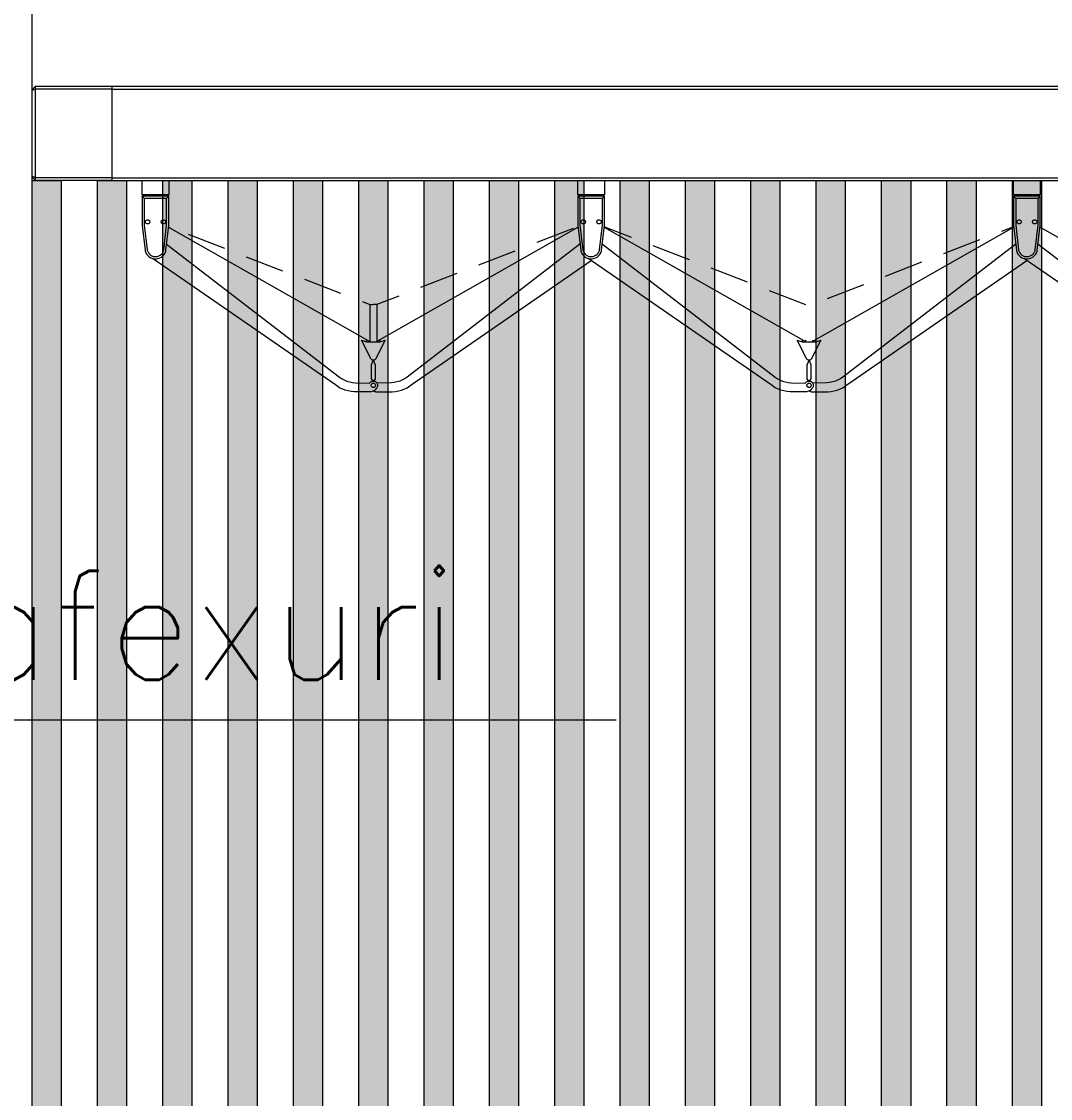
# Model space of a CAD drawing. Header units: millimetres. Extents: x 476244520 to 476657119, y 4620824743 to 4621446928.
# Drawn here: x 476575864 to 476577281, y 4621125052 to 4621126535 of the extents above; entities that cross this region are included whole.
import ezdxf

# ---------------------------------------------------------------- set-up
doc = ezdxf.new("R2010")
doc.units = ezdxf.units.MM
doc.header["$MEASUREMENT"] = 0
for name, color, linetype, lineweight in [('Annotation - Text_Pen_No__7_Pen_No__7_Pen_No__5', 5, 'Continuous', 0), ('gegmebi_Pen_No__7_Pen_No__7_Pen_No__5', 5, 'Continuous', 0), ('New_2D Drafting - General_Pen_No__30_Pen_No__9_Pen_No__9_Pen_No__255', 255, 'Continuous', 0), ('New_2D Drafting - General_Pen_No__30_Pen_No__9_Pen_No__9_Pen_No__7', 7, 'Continuous', 0), ('New_Interior - Furniture _Pen_No__7', 7, 'Continuous', 0), ('New_reg_nak_Pen_No__7', 7, 'Continuous', 0)]:
    doc.layers.add(name, color=color, linetype=linetype, lineweight=lineweight)

msp = doc.modelspace()

# ---------------------------------------------------------------- hatches: boundary and pattern name
at = {"layer": 'New_2D Drafting - General_Pen_No__30_Pen_No__9_Pen_No__9_Pen_No__255', "linetype": 'Continuous', "lineweight": 0}
for points in [[(476575918.472, 4621126315.899), (476575918.472, 4621123668.999), (476575878.472, 4621123668.999), (476575878.472, 4621126315.899)], [(476576008.472, 4621126315.899), (476576008.472, 4621123668.999), (476575968.472, 4621123668.999), (476575968.472, 4621126315.899)], [(476576098.472, 4621126315.899), (476576098.472, 4621123668.999), (476576058.472, 4621123668.999), (476576058.472, 4621126315.899)], [(476576188.472, 4621126315.899), (476576188.472, 4621123668.999), (476576148.472, 4621123668.999), (476576148.472, 4621126315.899)], [(476576278.472, 4621126315.899), (476576278.472, 4621123668.999), (476576238.472, 4621123668.999), (476576238.472, 4621126315.899)], [(476576368.472, 4621126315.899), (476576368.472, 4621123668.999), (476576328.472, 4621123668.999), (476576328.472, 4621126315.899)], [(476576458.472, 4621126315.899), (476576458.472, 4621123668.999), (476576418.472, 4621123668.999), (476576418.472, 4621126315.899)], [(476576548.472, 4621126315.899), (476576548.472, 4621123668.999), (476576508.472, 4621123668.999), (476576508.472, 4621126315.899)], [(476576638.472, 4621126315.899), (476576638.472, 4621123668.999), (476576598.472, 4621123668.999), (476576598.472, 4621126315.899)], [(476576728.472, 4621126315.899), (476576728.472, 4621123668.999), (476576688.472, 4621123668.999), (476576688.472, 4621126315.899)], [(476576818.472, 4621126315.899), (476576818.472, 4621123668.999), (476576778.472, 4621123668.999), (476576778.472, 4621126315.899)], [(476576908.472, 4621126315.899), (476576908.472, 4621123668.999), (476576868.472, 4621123668.999), (476576868.472, 4621126315.899)], [(476576998.472, 4621126315.899), (476576998.472, 4621123668.999), (476576958.472, 4621123668.999), (476576958.472, 4621126315.899)], [(476577088.472, 4621126315.899), (476577088.472, 4621123668.999), (476577048.472, 4621123668.999), (476577048.472, 4621126315.899)], [(476577178.472, 4621126315.899), (476577178.472, 4621123668.999), (476577138.472, 4621123668.999), (476577138.472, 4621126315.899)], [(476577268.472, 4621126315.899), (476577268.472, 4621123668.999), (476577228.472, 4621123668.999), (476577228.472, 4621126315.899)]]:
    msp.add_hatch(color=255, dxfattribs=at).paths.add_polyline_path(points)

# ---------------------------------------------------------------- linework, layer by layer
at = {"layer": 'gegmebi_Pen_No__7_Pen_No__7_Pen_No__5', "color": 5, "linetype": 'Continuous', "lineweight": 0, "flags": 128}
msp.add_lwpolyline([(476574461.052, 4621125573.226), (476576683.057, 4621125573.226)], dxfattribs=at)
at = {"layer": 'New_2D Drafting - General_Pen_No__30_Pen_No__9_Pen_No__9_Pen_No__7', "color": 7, "linetype": 'Continuous', "lineweight": 0, "flags": 128}
for points in [[(476575918.472, 4621126315.899), (476575918.472, 4621123668.999), (476575878.472, 4621123668.999), (476575878.472, 4621126315.899)], [(476576008.472, 4621126315.899), (476576008.472, 4621123668.999), (476575968.472, 4621123668.999), (476575968.472, 4621126315.899)], [(476576098.472, 4621126315.899), (476576098.472, 4621123668.999), (476576058.472, 4621123668.999), (476576058.472, 4621126315.899)], [(476576188.472, 4621126315.899), (476576188.472, 4621123668.999), (476576148.472, 4621123668.999), (476576148.472, 4621126315.899)], [(476576278.472, 4621126315.899), (476576278.472, 4621123668.999), (476576238.472, 4621123668.999), (476576238.472, 4621126315.899)], [(476576368.472, 4621126315.899), (476576368.472, 4621123668.999), (476576328.472, 4621123668.999), (476576328.472, 4621126315.899)], [(476576458.472, 4621126315.899), (476576458.472, 4621123668.999), (476576418.472, 4621123668.999), (476576418.472, 4621126315.899)], [(476576548.472, 4621126315.899), (476576548.472, 4621123668.999), (476576508.472, 4621123668.999), (476576508.472, 4621126315.899)], [(476576638.472, 4621126315.899), (476576638.472, 4621123668.999), (476576598.472, 4621123668.999), (476576598.472, 4621126315.899)], [(476576728.472, 4621126315.899), (476576728.472, 4621123668.999), (476576688.472, 4621123668.999), (476576688.472, 4621126315.899)], [(476576818.472, 4621126315.899), (476576818.472, 4621123668.999), (476576778.472, 4621123668.999), (476576778.472, 4621126315.899)], [(476576908.472, 4621126315.899), (476576908.472, 4621123668.999), (476576868.472, 4621123668.999), (476576868.472, 4621126315.899)], [(476576998.472, 4621126315.899), (476576998.472, 4621123668.999), (476576958.472, 4621123668.999), (476576958.472, 4621126315.899)], [(476577088.472, 4621126315.899), (476577088.472, 4621123668.999), (476577048.472, 4621123668.999), (476577048.472, 4621126315.899)], [(476577178.472, 4621126315.899), (476577178.472, 4621123668.999), (476577138.472, 4621123668.999), (476577138.472, 4621126315.899)], [(476577268.472, 4621126315.899), (476577268.472, 4621123668.999), (476577228.472, 4621123668.999), (476577228.472, 4621126315.899)]]:
    msp.add_lwpolyline(points, close=True, dxfattribs=at)
at = {"layer": 'New_Interior - Furniture _Pen_No__7', "color": 7, "linetype": 'Continuous', "lineweight": 0}
for p, q in [((476575883.472, 4621126445.899), (476575878.472, 4621126440.899)), ((476575883.472, 4621126441.899), (476575878.472, 4621126439.828)), ((476575883.472, 4621126441.899), (476575883.472, 4621126445.899)), ((476575883.472, 4621126445.899), (476575988.472, 4621126445.899)), ((476575988.472, 4621126441.899), (476575883.472, 4621126441.899)), ((476575883.472, 4621126319.899), (476575883.472, 4621126441.899)), ((476575988.472, 4621126445.899), (476575988.472, 4621126441.899)), ((476575988.472, 4621126445.899), (476578508.472, 4621126445.899)), ((476575988.472, 4621126441.899), (476575988.472, 4621126319.899)), ((476575988.472, 4621126441.899), (476578508.472, 4621126441.899)), ((476575878.472, 4621126439.828), (476575878.472, 4621126440.899)), ((476575878.472, 4621126321.97), (476575878.472, 4621126439.828)), ((476575883.472, 4621126319.899), (476575878.472, 4621126321.97)), ((476575878.472, 4621126320.899), (476575878.472, 4621126321.97)), ((476575883.472, 4621126315.899), (476575878.472, 4621126320.899)), ((476575988.472, 4621126319.899), (476575883.472, 4621126319.899)), ((476575883.472, 4621126315.899), (476575883.472, 4621126319.899)), ((476575988.472, 4621126315.899), (476575883.472, 4621126315.899)), ((476575988.472, 4621126319.899), (476575988.472, 4621126315.899)), ((476575988.472, 4621126319.899), (476578508.472, 4621126319.899)), ((476575988.472, 4621126315.899), (476578508.472, 4621126315.899)), ((476576030.072, 4621126296.415), (476576030.072, 4621126315.899)), ((476576066.871, 4621126315.899), (476576066.871, 4621126296.415)), ((476576630.072, 4621126296.415), (476576630.072, 4621126315.899)), ((476576666.871, 4621126315.899), (476576666.871, 4621126296.415)), ((476577230.072, 4621126296.415), (476577230.072, 4621126315.899)), ((476577266.871, 4621126315.899), (476577266.871, 4621126296.415)), ((476576066.871, 4621126296.415), (476576030.072, 4621126296.415)), ((476576066.871, 4621126294.465), (476576030.072, 4621126294.465)), ((476576030.072, 4621126294.465), (476576030.072, 4621126254.254)), ((476576030.174, 4621126294.363), (476576030.083, 4621126294.454)), ((476576030.353, 4621126294.184), (476576030.174, 4621126294.363)), ((476576030.615, 4621126293.923), (476576030.353, 4621126294.184)), ((476576030.951, 4621126293.586), (476576030.615, 4621126293.923)), ((476576031.351, 4621126293.186), (476576030.951, 4621126293.586)), ((476576031.804, 4621126292.733), (476576031.351, 4621126293.186)), ((476576032.296, 4621126292.242), (476576031.804, 4621126292.733)), ((476576064.647, 4621126292.242), (476576065.139, 4621126292.733)), ((476576065.592, 4621126293.186), (476576065.139, 4621126292.733)), ((476576065.592, 4621126293.186), (476576065.992, 4621126293.586)), ((476576065.992, 4621126293.586), (476576066.328, 4621126293.923)), ((476576066.59, 4621126294.184), (476576066.328, 4621126293.923)), ((476576066.59, 4621126294.184), (476576066.769, 4621126294.363)), ((476576066.769, 4621126294.363), (476576066.86, 4621126294.454)), ((476576066.871, 4621126254.254), (476576066.871, 4621126294.465)), ((476576666.871, 4621126296.415), (476576630.072, 4621126296.415)), ((476576666.871, 4621126294.465), (476576630.072, 4621126294.465)), ((476576630.072, 4621126294.465), (476576630.072, 4621126254.254)), ((476576630.174, 4621126294.363), (476576630.083, 4621126294.454)), ((476576630.353, 4621126294.184), (476576630.174, 4621126294.363)), ((476576630.615, 4621126293.923), (476576630.353, 4621126294.184)), ((476576630.951, 4621126293.586), (476576630.615, 4621126293.923)), ((476576631.351, 4621126293.186), (476576630.951, 4621126293.586)), ((476576631.804, 4621126292.733), (476576631.351, 4621126293.186)), ((476576632.296, 4621126292.242), (476576631.804, 4621126292.733)), ((476576664.647, 4621126292.242), (476576665.139, 4621126292.733)), ((476576665.592, 4621126293.186), (476576665.139, 4621126292.733)), ((476576665.592, 4621126293.186), (476576665.992, 4621126293.586)), ((476576665.992, 4621126293.586), (476576666.328, 4621126293.923)), ((476576666.59, 4621126294.184), (476576666.328, 4621126293.923)), ((476576666.59, 4621126294.184), (476576666.769, 4621126294.363)), ((476576666.769, 4621126294.363), (476576666.86, 4621126294.454)), ((476576666.871, 4621126254.254), (476576666.871, 4621126294.465)), ((476577266.871, 4621126296.415), (476577230.072, 4621126296.415)), ((476577266.871, 4621126294.465), (476577230.072, 4621126294.465)), ((476577230.072, 4621126294.465), (476577230.072, 4621126254.254)), ((476577230.174, 4621126294.363), (476577230.083, 4621126294.454)), ((476577230.353, 4621126294.184), (476577230.174, 4621126294.363)), ((476577230.615, 4621126293.923), (476577230.353, 4621126294.184)), ((476577230.951, 4621126293.586), (476577230.615, 4621126293.923)), ((476577231.351, 4621126293.186), (476577230.951, 4621126293.586)), ((476577231.804, 4621126292.733), (476577231.351, 4621126293.186)), ((476577232.296, 4621126292.242), (476577231.804, 4621126292.733)), ((476577264.647, 4621126292.242), (476577265.139, 4621126292.733)), ((476577265.592, 4621126293.186), (476577265.139, 4621126292.733)), ((476577265.592, 4621126293.186), (476577265.992, 4621126293.586)), ((476577265.992, 4621126293.586), (476577266.328, 4621126293.923)), ((476577266.59, 4621126294.184), (476577266.328, 4621126293.923)), ((476577266.59, 4621126294.184), (476577266.769, 4621126294.363)), ((476577266.769, 4621126294.363), (476577266.86, 4621126294.454)), ((476577266.871, 4621126254.254), (476577266.871, 4621126294.465)), ((476576032.811, 4621126291.727), (476576032.296, 4621126292.242)), ((476576033.072, 4621126291.465), (476576032.811, 4621126291.727)), ((476576063.871, 4621126291.465), (476576033.072, 4621126291.465)), ((476576033.072, 4621126291.465), (476576033.072, 4621126254.43)), ((476576064.132, 4621126291.727), (476576063.871, 4621126291.465)), ((476576063.871, 4621126254.43), (476576063.871, 4621126291.465)), ((476576064.132, 4621126291.727), (476576064.647, 4621126292.242)), ((476576632.811, 4621126291.727), (476576632.296, 4621126292.242)), ((476576633.072, 4621126291.465), (476576632.811, 4621126291.727)), ((476576663.871, 4621126291.465), (476576633.072, 4621126291.465)), ((476576633.072, 4621126291.465), (476576633.072, 4621126254.43)), ((476576664.132, 4621126291.727), (476576663.871, 4621126291.465)), ((476576663.871, 4621126254.43), (476576663.871, 4621126291.465)), ((476576664.132, 4621126291.727), (476576664.647, 4621126292.242)), ((476577232.811, 4621126291.727), (476577232.296, 4621126292.242)), ((476577233.072, 4621126291.465), (476577232.811, 4621126291.727)), ((476577263.871, 4621126291.465), (476577233.072, 4621126291.465)), ((476577233.072, 4621126291.465), (476577233.072, 4621126254.43)), ((476577264.132, 4621126291.727), (476577263.871, 4621126291.465)), ((476577263.871, 4621126254.43), (476577263.871, 4621126291.465)), ((476577264.132, 4621126291.727), (476577264.647, 4621126292.242)), ((476576030.072, 4621126254.254), (476576034.082, 4621126220.067)), ((476576033.072, 4621126254.43), (476576037.058, 4621126220.449)), ((476576034.782, 4621126259.254), (476576035.361, 4621126261.036)), ((476576035.361, 4621126257.472), (476576034.782, 4621126259.254)), ((476576035.361, 4621126261.036), (476576036.877, 4621126262.137)), ((476576036.877, 4621126256.371), (476576035.361, 4621126257.472)), ((476576036.877, 4621126262.137), (476576038.75, 4621126262.137)), ((476576038.75, 4621126256.371), (476576036.877, 4621126256.371)), ((476576038.75, 4621126262.137), (476576040.266, 4621126261.036)), ((476576040.266, 4621126257.472), (476576038.75, 4621126256.371)), ((476576040.266, 4621126261.036), (476576040.845, 4621126259.254)), ((476576040.845, 4621126259.254), (476576040.266, 4621126257.472)), ((476576056.098, 4621126259.254), (476576056.677, 4621126261.036)), ((476576056.677, 4621126257.472), (476576056.098, 4621126259.254)), ((476576056.677, 4621126261.036), (476576058.193, 4621126262.137)), ((476576058.193, 4621126256.371), (476576056.677, 4621126257.472)), ((476576058.193, 4621126262.137), (476576060.066, 4621126262.137)), ((476576060.066, 4621126256.371), (476576058.193, 4621126256.371)), ((476576059.895, 4621126220.532), (476576063.871, 4621126254.43)), ((476576060.066, 4621126262.137), (476576061.582, 4621126261.036)), ((476576061.582, 4621126257.472), (476576060.066, 4621126256.371)), ((476576061.582, 4621126261.036), (476576062.161, 4621126259.254)), ((476576062.161, 4621126259.254), (476576061.582, 4621126257.472)), ((476576062.861, 4621126220.067), (476576066.871, 4621126254.254)), ((476576066.569, 4621126251.681), (476576343.472, 4621126094.136)), ((476576066.665, 4621126252.499), (476576067.44, 4621126252.199)), ((476576630.374, 4621126251.681), (476576353.472, 4621126094.136)), ((476576623.471, 4621126249.865), (476576573.471, 4621126230.517)), ((476576630.278, 4621126252.499), (476576629.503, 4621126252.199)), ((476576630.072, 4621126254.254), (476576634.082, 4621126220.067)), ((476576633.072, 4621126254.43), (476576637.058, 4621126220.449)), ((476576634.782, 4621126259.254), (476576635.361, 4621126261.036)), ((476576635.361, 4621126257.472), (476576634.782, 4621126259.254)), ((476576635.361, 4621126261.036), (476576636.877, 4621126262.137)), ((476576636.877, 4621126256.371), (476576635.361, 4621126257.472)), ((476576636.877, 4621126262.137), (476576638.75, 4621126262.137)), ((476576638.75, 4621126256.371), (476576636.877, 4621126256.371)), ((476576638.75, 4621126262.137), (476576640.266, 4621126261.036)), ((476576640.266, 4621126257.472), (476576638.75, 4621126256.371)), ((476576640.266, 4621126261.036), (476576640.845, 4621126259.254)), ((476576640.845, 4621126259.254), (476576640.266, 4621126257.472)), ((476576656.098, 4621126259.254), (476576656.677, 4621126261.036)), ((476576656.677, 4621126257.472), (476576656.098, 4621126259.254)), ((476576656.677, 4621126261.036), (476576658.193, 4621126262.137)), ((476576658.193, 4621126256.371), (476576656.677, 4621126257.472)), ((476576658.193, 4621126262.137), (476576660.066, 4621126262.137)), ((476576660.066, 4621126256.371), (476576658.193, 4621126256.371)), ((476576659.895, 4621126220.532), (476576663.871, 4621126254.43)), ((476576660.066, 4621126262.137), (476576661.582, 4621126261.036)), ((476576661.582, 4621126257.472), (476576660.066, 4621126256.371)), ((476576661.582, 4621126261.036), (476576662.161, 4621126259.254)), ((476576662.161, 4621126259.254), (476576661.582, 4621126257.472)), ((476576662.861, 4621126220.067), (476576666.871, 4621126254.254)), ((476576666.569, 4621126251.681), (476576943.472, 4621126094.136)), ((476576666.665, 4621126252.499), (476576703.471, 4621126238.256)), ((476577230.374, 4621126251.681), (476576953.472, 4621126094.136)), ((476577230.278, 4621126252.499), (476577213.471, 4621126245.996)), ((476577230.072, 4621126254.254), (476577234.082, 4621126220.067)), ((476577233.072, 4621126254.43), (476577237.058, 4621126220.449)), ((476577234.782, 4621126259.254), (476577235.361, 4621126261.036)), ((476577235.361, 4621126257.472), (476577234.782, 4621126259.254)), ((476577235.361, 4621126261.036), (476577236.877, 4621126262.137)), ((476577236.877, 4621126256.371), (476577235.361, 4621126257.472)), ((476577236.877, 4621126262.137), (476577238.75, 4621126262.137)), ((476577238.75, 4621126256.371), (476577236.877, 4621126256.371)), ((476577238.75, 4621126262.137), (476577240.266, 4621126261.036)), ((476577240.266, 4621126257.472), (476577238.75, 4621126256.371)), ((476577240.266, 4621126261.036), (476577240.845, 4621126259.254)), ((476577240.845, 4621126259.254), (476577240.266, 4621126257.472)), ((476577256.098, 4621126259.254), (476577256.677, 4621126261.036)), ((476577256.677, 4621126257.472), (476577256.098, 4621126259.254)), ((476577256.677, 4621126261.036), (476577258.193, 4621126262.137)), ((476577258.193, 4621126256.371), (476577256.677, 4621126257.472)), ((476577258.193, 4621126262.137), (476577260.066, 4621126262.137)), ((476577260.066, 4621126256.371), (476577258.193, 4621126256.371)), ((476577259.895, 4621126220.532), (476577263.871, 4621126254.43)), ((476577260.066, 4621126262.137), (476577261.582, 4621126261.036)), ((476577261.582, 4621126257.472), (476577260.066, 4621126256.371)), ((476577261.582, 4621126261.036), (476577262.161, 4621126259.254)), ((476577262.161, 4621126259.254), (476577261.582, 4621126257.472)), ((476577262.861, 4621126220.067), (476577266.871, 4621126254.254)), ((476577266.569, 4621126251.681), (476577543.472, 4621126094.136)), ((476577266.665, 4621126252.499), (476577267.44, 4621126252.199)), ((476576093.471, 4621126242.126), (476576143.471, 4621126222.777)), ((476577183.471, 4621126234.386), (476577133.471, 4621126215.038)), ((476576034.082, 4621126220.067), (476576034.179, 4621126219.37)), ((476576034.179, 4621126219.37), (476576035.009, 4621126216.942)), ((476576037.058, 4621126220.449), (476576037.11, 4621126220.069)), ((476576037.11, 4621126220.069), (476576037.763, 4621126218.161)), ((476576058.985, 4621126217.741), (476576059.721, 4621126219.645)), ((476576059.721, 4621126219.645), (476576059.895, 4621126220.532)), ((476576061.688, 4621126216.415), (476576062.614, 4621126218.808)), ((476576062.614, 4621126218.808), (476576062.861, 4621126220.067)), ((476576063.866, 4621126228.638), (476576301.994, 4621126045.163)), ((476576633.077, 4621126228.638), (476576394.949, 4621126045.163)), ((476576543.471, 4621126218.907), (476576493.471, 4621126199.559)), ((476576634.082, 4621126220.067), (476576634.179, 4621126219.37)), ((476576634.179, 4621126219.37), (476576635.009, 4621126216.942)), ((476576637.058, 4621126220.449), (476576637.11, 4621126220.069)), ((476576637.11, 4621126220.069), (476576637.763, 4621126218.161)), ((476576658.985, 4621126217.741), (476576659.721, 4621126219.645)), ((476576659.721, 4621126219.645), (476576659.895, 4621126220.532)), ((476576661.688, 4621126216.415), (476576662.614, 4621126218.808)), ((476576662.614, 4621126218.808), (476576662.861, 4621126220.067)), ((476576663.866, 4621126228.638), (476576901.994, 4621126045.163)), ((476576733.471, 4621126226.647), (476576783.471, 4621126207.298)), ((476577233.077, 4621126228.638), (476576994.949, 4621126045.163)), ((476577234.082, 4621126220.067), (476577234.179, 4621126219.37)), ((476577234.179, 4621126219.37), (476577235.009, 4621126216.942)), ((476577237.058, 4621126220.449), (476577237.11, 4621126220.069)), ((476577237.11, 4621126220.069), (476577237.763, 4621126218.161)), ((476577258.985, 4621126217.741), (476577259.721, 4621126219.645)), ((476577259.721, 4621126219.645), (476577259.895, 4621126220.532)), ((476577261.688, 4621126216.415), (476577262.614, 4621126218.808)), ((476577262.614, 4621126218.808), (476577262.861, 4621126220.067)), ((476577263.866, 4621126228.638), (476577501.994, 4621126045.163)), ((476576035.009, 4621126216.942), (476576036.248, 4621126214.695)), ((476576036.248, 4621126214.695), (476576037.858, 4621126212.697)), ((476576037.763, 4621126218.161), (476576038.748, 4621126216.373)), ((476576037.858, 4621126212.697), (476576039.791, 4621126211.009)), ((476576038.748, 4621126216.373), (476576040.029, 4621126214.784)), ((476576039.791, 4621126211.009), (476576041.987, 4621126209.682)), ((476576040.029, 4621126214.784), (476576041.566, 4621126213.441)), ((476576041.566, 4621126213.441), (476576043.314, 4621126212.386)), ((476576041.987, 4621126209.682), (476576044.381, 4621126208.757)), ((476576043.314, 4621126212.386), (476576045.218, 4621126211.65)), ((476576044.381, 4621126208.757), (476576046.899, 4621126208.261)), ((476576296.173, 4621126034.45), (476576044.428, 4621126208.747)), ((476576045.218, 4621126211.65), (476576047.22, 4621126211.255)), ((476576046.899, 4621126208.261), (476576049.464, 4621126208.211)), ((476576047.22, 4621126211.255), (476576049.261, 4621126211.215)), ((476576049.261, 4621126211.215), (476576051.278, 4621126211.53)), ((476576049.464, 4621126208.211), (476576052, 4621126208.606)), ((476576051.278, 4621126211.53), (476576053.21, 4621126212.19)), ((476576052, 4621126208.606), (476576054.428, 4621126209.436)), ((476576053.21, 4621126212.19), (476576054.997, 4621126213.175)), ((476576054.428, 4621126209.436), (476576056.676, 4621126210.675)), ((476576054.997, 4621126213.175), (476576056.587, 4621126214.456)), ((476576056.587, 4621126214.456), (476576057.929, 4621126215.994)), ((476576056.676, 4621126210.675), (476576058.674, 4621126212.285)), ((476576057.929, 4621126215.994), (476576058.985, 4621126217.741)), ((476576058.674, 4621126212.285), (476576060.362, 4621126214.218)), ((476576060.362, 4621126214.218), (476576061.688, 4621126216.415)), ((476576173.471, 4621126211.168), (476576223.471, 4621126191.819)), ((476576400.77, 4621126034.45), (476576648.472, 4621126205.948)), ((476576635.009, 4621126216.942), (476576636.248, 4621126214.695)), ((476576636.248, 4621126214.695), (476576637.858, 4621126212.697)), ((476576637.763, 4621126218.161), (476576638.748, 4621126216.373)), ((476576637.858, 4621126212.697), (476576639.791, 4621126211.009)), ((476576638.748, 4621126216.373), (476576640.029, 4621126214.784)), ((476576639.791, 4621126211.009), (476576641.987, 4621126209.682)), ((476576640.029, 4621126214.784), (476576641.566, 4621126213.441)), ((476576641.566, 4621126213.441), (476576643.314, 4621126212.386)), ((476576641.987, 4621126209.682), (476576644.381, 4621126208.757)), ((476576643.314, 4621126212.386), (476576645.218, 4621126211.65)), ((476576644.381, 4621126208.757), (476576646.899, 4621126208.261)), ((476576896.173, 4621126034.45), (476576644.428, 4621126208.747)), ((476576645.218, 4621126211.65), (476576647.22, 4621126211.255)), ((476576646.899, 4621126208.261), (476576649.464, 4621126208.211)), ((476576647.22, 4621126211.255), (476576649.261, 4621126211.215)), ((476576649.261, 4621126211.215), (476576651.278, 4621126211.53)), ((476576649.464, 4621126208.211), (476576652, 4621126208.606)), ((476576651.278, 4621126211.53), (476576653.21, 4621126212.19)), ((476576652, 4621126208.606), (476576654.428, 4621126209.436)), ((476576653.21, 4621126212.19), (476576654.997, 4621126213.175)), ((476576654.428, 4621126209.436), (476576656.676, 4621126210.675)), ((476576654.997, 4621126213.175), (476576656.587, 4621126214.456)), ((476576656.587, 4621126214.456), (476576657.929, 4621126215.994)), ((476576656.676, 4621126210.675), (476576658.674, 4621126212.285)), ((476576657.929, 4621126215.994), (476576658.985, 4621126217.741)), ((476576658.674, 4621126212.285), (476576660.362, 4621126214.218)), ((476576660.362, 4621126214.218), (476576661.688, 4621126216.415)), ((476577000.77, 4621126034.45), (476577248.472, 4621126205.948)), ((476577235.009, 4621126216.942), (476577236.248, 4621126214.695)), ((476577236.248, 4621126214.695), (476577237.858, 4621126212.697)), ((476577237.763, 4621126218.161), (476577238.748, 4621126216.373)), ((476577237.858, 4621126212.697), (476577239.791, 4621126211.009)), ((476577238.748, 4621126216.373), (476577240.029, 4621126214.784)), ((476577239.791, 4621126211.009), (476577241.987, 4621126209.682)), ((476577240.029, 4621126214.784), (476577241.566, 4621126213.441)), ((476577241.566, 4621126213.441), (476577243.314, 4621126212.386)), ((476577241.987, 4621126209.682), (476577244.381, 4621126208.757)), ((476577243.314, 4621126212.386), (476577245.218, 4621126211.65)), ((476577244.381, 4621126208.757), (476577246.899, 4621126208.261)), ((476577496.173, 4621126034.45), (476577244.428, 4621126208.747)), ((476577245.218, 4621126211.65), (476577247.22, 4621126211.255)), ((476577246.899, 4621126208.261), (476577249.464, 4621126208.211)), ((476577247.22, 4621126211.255), (476577249.261, 4621126211.215)), ((476577249.261, 4621126211.215), (476577251.278, 4621126211.53)), ((476577249.464, 4621126208.211), (476577252, 4621126208.606)), ((476577251.278, 4621126211.53), (476577253.21, 4621126212.19)), ((476577252, 4621126208.606), (476577254.428, 4621126209.436)), ((476577253.21, 4621126212.19), (476577254.997, 4621126213.175)), ((476577254.428, 4621126209.436), (476577256.676, 4621126210.675)), ((476577254.997, 4621126213.175), (476577256.587, 4621126214.456)), ((476577256.587, 4621126214.456), (476577257.929, 4621126215.994)), ((476577256.676, 4621126210.675), (476577258.674, 4621126212.285)), ((476577257.929, 4621126215.994), (476577258.985, 4621126217.741)), ((476577258.674, 4621126212.285), (476577260.362, 4621126214.218)), ((476577260.362, 4621126214.218), (476577261.688, 4621126216.415)), ((476576813.471, 4621126195.689), (476576863.471, 4621126176.34)), ((476577103.471, 4621126203.428), (476577053.471, 4621126184.08)), ((476576253.471, 4621126180.21), (476576303.471, 4621126160.861)), ((476576463.471, 4621126187.949), (476576413.471, 4621126168.6)), ((476576893.471, 4621126164.731), (476576943.472, 4621126145.382)), ((476577023.471, 4621126172.47), (476576973.471, 4621126153.121)), ((476576333.471, 4621126149.252), (476576343.472, 4621126145.382)), ((476576343.472, 4621126145.382), (476576343.472, 4621126143.648)), ((476576343.472, 4621126145.306), (476576348.472, 4621126145.306)), ((476576353.472, 4621126145.306), (476576348.472, 4621126145.306)), ((476576383.471, 4621126156.991), (476576353.472, 4621126145.382)), ((476576353.472, 4621126145.382), (476576353.472, 4621126143.648)), ((476576343.472, 4621126143.648), (476576343.472, 4621126131.871)), ((476576343.472, 4621126131.871), (476576343.472, 4621126110.057)), ((476576353.472, 4621126143.648), (476576353.472, 4621126131.871)), ((476576353.472, 4621126131.871), (476576353.472, 4621126110.057)), ((476576343.472, 4621126110.057), (476576343.472, 4621126094.136)), ((476576353.472, 4621126110.057), (476576353.472, 4621126094.136)), ((476576344.865, 4621126070.908), (476576332.013, 4621126096.01)), ((476576332.013, 4621126096.01), (476576339.209, 4621126093.799)), ((476576339.209, 4621126093.799), (476576357.734, 4621126093.799)), ((476576339.272, 4621126093.799), (476576339.272, 4621126096.525)), ((476576364.93, 4621126096.01), (476576352.078, 4621126070.908)), ((476576357.672, 4621126093.799), (476576357.672, 4621126096.525)), ((476576357.734, 4621126093.799), (476576364.93, 4621126096.01)), ((476576944.865, 4621126070.908), (476576932.013, 4621126096.01)), ((476576932.013, 4621126096.01), (476576939.209, 4621126093.799)), ((476576939.209, 4621126093.799), (476576957.734, 4621126093.799)), ((476576939.272, 4621126093.799), (476576939.272, 4621126096.525)), ((476576943.472, 4621126096.343), (476576943.472, 4621126094.136)), ((476576964.93, 4621126096.01), (476576952.078, 4621126070.908)), ((476576953.472, 4621126096.343), (476576953.472, 4621126094.136)), ((476576957.672, 4621126093.799), (476576957.672, 4621126096.248)), ((476576957.734, 4621126093.799), (476576964.93, 4621126096.01)), ((476576344.944, 4621126070.723), (476576344.865, 4621126070.908)), ((476576345.336, 4621126070.14), (476576344.944, 4621126070.723)), ((476576345.823, 4621126069.634), (476576345.336, 4621126070.14)), ((476576351.924, 4621126070.593), (476576351.51, 4621126070.025)), ((476576352.078, 4621126070.908), (476576351.924, 4621126070.593)), ((476576944.944, 4621126070.723), (476576944.865, 4621126070.908)), ((476576945.336, 4621126070.14), (476576944.944, 4621126070.723)), ((476576945.823, 4621126069.634), (476576945.336, 4621126070.14)), ((476576951.924, 4621126070.593), (476576951.51, 4621126070.025)), ((476576952.078, 4621126070.908), (476576951.924, 4621126070.593)), ((476576346.391, 4621126069.221), (476576345.823, 4621126069.634)), ((476576346.028, 4621126062.369), (476576348.452, 4621126068.647)), ((476576346.028, 4621126043.098), (476576346.028, 4621126062.369)), ((476576347.022, 4621126068.912), (476576346.391, 4621126069.221)), ((476576347.697, 4621126068.717), (476576347.022, 4621126068.912)), ((476576348.396, 4621126068.643), (476576347.697, 4621126068.717)), ((476576349.097, 4621126068.691), (476576348.396, 4621126068.643)), ((476576348.452, 4621126068.647), (476576350.915, 4621126062.369)), ((476576349.779, 4621126068.86), (476576349.097, 4621126068.691)), ((476576350.421, 4621126069.145), (476576349.779, 4621126068.86)), ((476576351.004, 4621126069.537), (476576350.421, 4621126069.145)), ((476576350.915, 4621126062.369), (476576350.915, 4621126043.098)), ((476576351.51, 4621126070.025), (476576351.004, 4621126069.537)), ((476576946.391, 4621126069.221), (476576945.823, 4621126069.634)), ((476576946.028, 4621126062.369), (476576948.452, 4621126068.647)), ((476576946.028, 4621126043.098), (476576946.028, 4621126062.369)), ((476576947.022, 4621126068.912), (476576946.391, 4621126069.221)), ((476576947.697, 4621126068.717), (476576947.022, 4621126068.912)), ((476576948.396, 4621126068.643), (476576947.697, 4621126068.717)), ((476576949.097, 4621126068.691), (476576948.396, 4621126068.643)), ((476576948.452, 4621126068.647), (476576950.915, 4621126062.369)), ((476576949.779, 4621126068.86), (476576949.097, 4621126068.691)), ((476576950.421, 4621126069.145), (476576949.779, 4621126068.86)), ((476576951.004, 4621126069.537), (476576950.421, 4621126069.145)), ((476576950.915, 4621126062.369), (476576950.915, 4621126043.098)), ((476576951.51, 4621126070.025), (476576951.004, 4621126069.537)), ((476576301.994, 4621126045.163), (476576304.754, 4621126043.228)), ((476576304.754, 4621126043.228), (476576312.008, 4621126039.851)), ((476576348.311, 4621126039.874), (476576346.028, 4621126043.098)), ((476576350.915, 4621126043.098), (476576348.636, 4621126039.879)), ((476576392.189, 4621126043.228), (476576384.935, 4621126039.851)), ((476576394.949, 4621126045.163), (476576392.189, 4621126043.228)), ((476576901.994, 4621126045.163), (476576904.754, 4621126043.228)), ((476576904.754, 4621126043.228), (476576912.008, 4621126039.851)), ((476576948.311, 4621126039.874), (476576946.028, 4621126043.098)), ((476576950.915, 4621126043.098), (476576948.636, 4621126039.879)), ((476576992.189, 4621126043.228), (476576984.935, 4621126039.851)), ((476576994.949, 4621126045.163), (476576992.189, 4621126043.228)), ((476576301.76, 4621126030.72), (476576296.173, 4621126034.45)), ((476576309.656, 4621126027.332), (476576301.76, 4621126030.72)), ((476576318.02, 4621126025.366), (476576309.656, 4621126027.332)), ((476576312.008, 4621126039.851), (476576319.738, 4621126037.785)), ((476576319.738, 4621126037.785), (476576323.724, 4621126037.439)), ((476576323.724, 4621126037.439), (476576343.196, 4621126036.907)), ((476576343.196, 4621126036.907), (476576343.899, 4621126037.704)), ((476576343.899, 4621126037.704), (476576344.223, 4621126038.103)), ((476576344.223, 4621126038.103), (476576344.998, 4621126038.776)), ((476576344.998, 4621126038.776), (476576345.879, 4621126039.304)), ((476576345.44, 4621126033.995), (476576346.019, 4621126035.777)), ((476576346.019, 4621126032.213), (476576345.44, 4621126033.995)), ((476576350.265, 4621126027.037), (476576345.64, 4621126025.051)), ((476576345.879, 4621126039.304), (476576346.839, 4621126039.671)), ((476576346.019, 4621126035.777), (476576347.535, 4621126036.878)), ((476576347.535, 4621126031.112), (476576346.019, 4621126032.213)), ((476576346.179, 4621126039.418), (476576346.084, 4621126039.386)), ((476576346.839, 4621126039.671), (476576347.847, 4621126039.866)), ((476576347.3, 4621126039.76), (476576347.055, 4621126039.721)), ((476576347.535, 4621126036.878), (476576349.408, 4621126036.878)), ((476576349.408, 4621126031.112), (476576347.535, 4621126031.112)), ((476576347.847, 4621126039.866), (476576348.874, 4621126039.883)), ((476576348.069, 4621126039.883), (476576347.977, 4621126039.868)), ((476576348.307, 4621126039.879), (476576348.069, 4621126039.883)), ((476576348.472, 4621126026.267), (476576351.303, 4621126025.051)), ((476576348.874, 4621126039.883), (476576349.888, 4621126039.721)), ((476576349.096, 4621126039.866), (476576348.966, 4621126039.868)), ((476576349.643, 4621126039.76), (476576349.096, 4621126039.866)), ((476576349.408, 4621126036.878), (476576350.924, 4621126035.777)), ((476576350.924, 4621126032.213), (476576349.408, 4621126031.112)), ((476576349.888, 4621126039.721), (476576350.859, 4621126039.386)), ((476576350.104, 4621126039.671), (476576349.943, 4621126039.702)), ((476576350.764, 4621126039.418), (476576350.104, 4621126039.671)), ((476576352.921, 4621126030.194), (476576350.265, 4621126027.037)), ((476576350.859, 4621126039.386), (476576351.757, 4621126038.887)), ((476576351.064, 4621126039.304), (476576350.879, 4621126039.374)), ((476576350.924, 4621126035.777), (476576351.503, 4621126033.995)), ((476576351.503, 4621126033.995), (476576350.924, 4621126032.213)), ((476576351.945, 4621126038.776), (476576351.064, 4621126039.304)), ((476576351.757, 4621126038.887), (476576352.554, 4621126038.24)), ((476576352.72, 4621126038.103), (476576351.945, 4621126038.776)), ((476576352.554, 4621126038.24), (476576353.227, 4621126037.464)), ((476576353.044, 4621126037.704), (476576352.72, 4621126038.103)), ((476576353.338, 4621126030.706), (476576352.921, 4621126030.194)), ((476576353.747, 4621126036.907), (476576353.044, 4621126037.704)), ((476576353.227, 4621126037.464), (476576353.755, 4621126036.583)), ((476576353.837, 4621126031.604), (476576353.338, 4621126030.706)), ((476576373.219, 4621126037.439), (476576353.747, 4621126036.907)), ((476576353.755, 4621126036.583), (476576354.122, 4621126035.624)), ((476576354.172, 4621126032.574), (476576353.837, 4621126031.604)), ((476576354.122, 4621126035.624), (476576354.317, 4621126034.616)), ((476576354.334, 4621126033.589), (476576354.172, 4621126032.574)), ((476576354.317, 4621126034.616), (476576354.334, 4621126033.589)), ((476576377.205, 4621126037.785), (476576373.219, 4621126037.439)), ((476576384.935, 4621126039.851), (476576377.205, 4621126037.785)), ((476576378.923, 4621126025.366), (476576387.287, 4621126027.332)), ((476576387.287, 4621126027.332), (476576395.183, 4621126030.72)), ((476576395.183, 4621126030.72), (476576400.77, 4621126034.45)), ((476576901.76, 4621126030.72), (476576896.173, 4621126034.45)), ((476576909.656, 4621126027.332), (476576901.76, 4621126030.72)), ((476576918.02, 4621126025.366), (476576909.656, 4621126027.332)), ((476576912.008, 4621126039.851), (476576919.738, 4621126037.785)), ((476576919.738, 4621126037.785), (476576923.724, 4621126037.439)), ((476576923.724, 4621126037.439), (476576943.196, 4621126036.907)), ((476576943.196, 4621126036.907), (476576943.899, 4621126037.704)), ((476576943.899, 4621126037.704), (476576944.223, 4621126038.103)), ((476576944.223, 4621126038.103), (476576944.998, 4621126038.776)), ((476576944.998, 4621126038.776), (476576945.879, 4621126039.304)), ((476576945.44, 4621126033.995), (476576946.019, 4621126035.777)), ((476576946.019, 4621126032.213), (476576945.44, 4621126033.995)), ((476576950.265, 4621126027.037), (476576945.64, 4621126025.051)), ((476576945.879, 4621126039.304), (476576946.839, 4621126039.671)), ((476576946.019, 4621126035.777), (476576947.535, 4621126036.878)), ((476576947.535, 4621126031.112), (476576946.019, 4621126032.213)), ((476576946.179, 4621126039.418), (476576946.084, 4621126039.386)), ((476576946.839, 4621126039.671), (476576947.847, 4621126039.866)), ((476576947.3, 4621126039.76), (476576947.055, 4621126039.721)), ((476576947.535, 4621126036.878), (476576949.408, 4621126036.878)), ((476576949.408, 4621126031.112), (476576947.535, 4621126031.112)), ((476576947.847, 4621126039.866), (476576948.874, 4621126039.883)), ((476576948.069, 4621126039.883), (476576947.977, 4621126039.868)), ((476576948.307, 4621126039.879), (476576948.069, 4621126039.883)), ((476576948.472, 4621126026.267), (476576951.303, 4621126025.051)), ((476576948.874, 4621126039.883), (476576949.888, 4621126039.721)), ((476576949.096, 4621126039.866), (476576948.966, 4621126039.868)), ((476576949.643, 4621126039.76), (476576949.096, 4621126039.866)), ((476576949.408, 4621126036.878), (476576950.924, 4621126035.777)), ((476576950.924, 4621126032.213), (476576949.408, 4621126031.112)), ((476576949.888, 4621126039.721), (476576950.859, 4621126039.386)), ((476576950.104, 4621126039.671), (476576949.943, 4621126039.702)), ((476576950.764, 4621126039.418), (476576950.104, 4621126039.671)), ((476576952.921, 4621126030.194), (476576950.265, 4621126027.037)), ((476576950.859, 4621126039.386), (476576951.757, 4621126038.887)), ((476576951.064, 4621126039.304), (476576950.879, 4621126039.374)), ((476576950.924, 4621126035.777), (476576951.503, 4621126033.995)), ((476576951.503, 4621126033.995), (476576950.924, 4621126032.213)), ((476576951.945, 4621126038.776), (476576951.064, 4621126039.304)), ((476576951.757, 4621126038.887), (476576952.554, 4621126038.24)), ((476576952.72, 4621126038.103), (476576951.945, 4621126038.776)), ((476576952.554, 4621126038.24), (476576953.227, 4621126037.464)), ((476576953.044, 4621126037.704), (476576952.72, 4621126038.103)), ((476576953.338, 4621126030.706), (476576952.921, 4621126030.194)), ((476576953.747, 4621126036.907), (476576953.044, 4621126037.704)), ((476576953.227, 4621126037.464), (476576953.755, 4621126036.583)), ((476576953.837, 4621126031.604), (476576953.338, 4621126030.706)), ((476576973.219, 4621126037.439), (476576953.747, 4621126036.907)), ((476576953.755, 4621126036.583), (476576954.122, 4621126035.624)), ((476576954.172, 4621126032.574), (476576953.837, 4621126031.604)), ((476576954.122, 4621126035.624), (476576954.317, 4621126034.616)), ((476576954.334, 4621126033.589), (476576954.172, 4621126032.574)), ((476576954.317, 4621126034.616), (476576954.334, 4621126033.589)), ((476576977.205, 4621126037.785), (476576973.219, 4621126037.439)), ((476576984.935, 4621126039.851), (476576977.205, 4621126037.785)), ((476576978.923, 4621126025.366), (476576987.287, 4621126027.332)), ((476576987.287, 4621126027.332), (476576995.183, 4621126030.72)), ((476576995.183, 4621126030.72), (476577000.77, 4621126034.45)), ((476576322.309, 4621126025.124), (476576318.02, 4621126025.366)), ((476576345.64, 4621126025.051), (476576322.309, 4621126025.124)), ((476576351.303, 4621126025.051), (476576374.634, 4621126025.124)), ((476576374.634, 4621126025.124), (476576378.923, 4621126025.366)), ((476576922.309, 4621126025.124), (476576918.02, 4621126025.366)), ((476576945.64, 4621126025.051), (476576922.309, 4621126025.124)), ((476576951.303, 4621126025.051), (476576974.634, 4621126025.124)), ((476576974.634, 4621126025.124), (476576978.923, 4621126025.366))]:
    msp.add_line(p, q, dxfattribs=at)
at = {"layer": 'New_reg_nak_Pen_No__7', "color": 7, "linetype": 'Continuous', "lineweight": 0, "flags": 128}
msp.add_lwpolyline([(476575808.131, 4621136969.485), (476575878.483, 4621136969.483), (476575878.158, 4621123770.648), (476575808.231, 4621123770.65)], dxfattribs=at)

# ---------------------------------------------------------------- texts
at = {"layer": 'Annotation - Text_Pen_No__7_Pen_No__7_Pen_No__5', "color": 5, "linetype": 'Continuous', "lineweight": 0, "insert": (476574635.234, 4621125778.615), "char_height": 150, "attachment_point": 1}
msp.add_mtext('\\A1;{\\pql;\\Ftxt.shx;178 mm safexuri}', dxfattribs=at)

doc.saveas('drawing.dxf')
